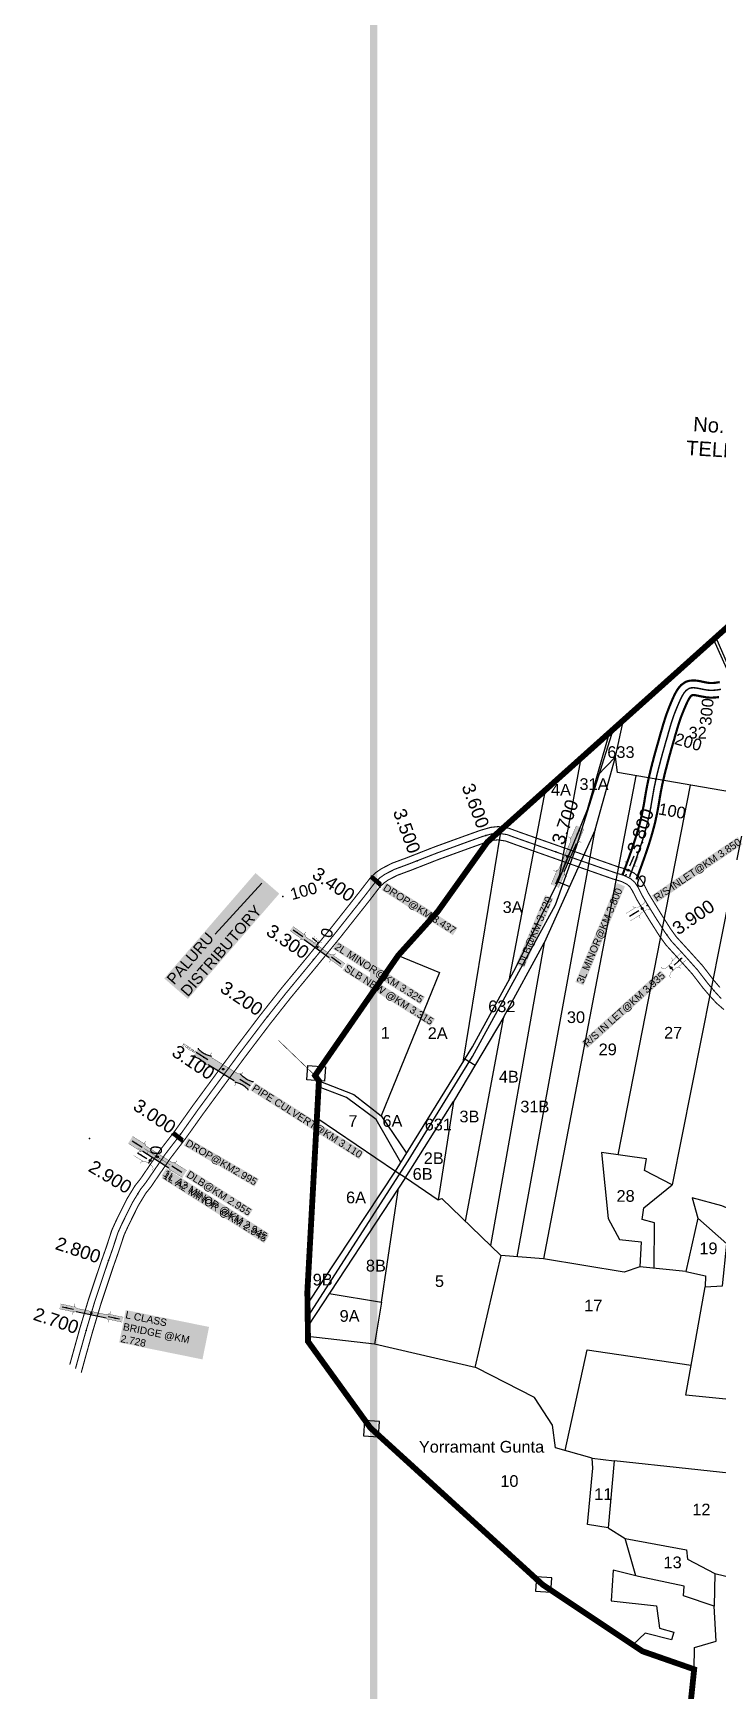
# Model space of a CAD drawing. Header units: inches. Extents: x 201585 to 225365, y 1598878 to 1613111.
# Drawn here: x 201740 to 202677, y 1603554 to 1605823 of the extents above; entities that cross this region are included whole.
import ezdxf
from ezdxf.enums import TextEntityAlignment as Align

# ---------------------------------------------------------------- set-up
doc = ezdxf.new("R2010")
doc.units = ezdxf.units.IN
doc.header["$LTSCALE"] = 15
doc.header["$MEASUREMENT"] = 0
for name, pattern in [('ACAD_ISO02W100', [15, 12, -3]), ('DASHED2', [0.375, 0.25, -0.125]), ('HIDDEN2', [0.1875, 0.125, -0.0625])]:
    doc.linetypes.add(name, pattern=pattern)
for name, color, linetype in [('CANAL1', 7, 'Continuous'), ('CHANAGE', 1, 'Continuous'), ('CSMark', 72, 'Continuous'), ('PLOTS', 7, 'Continuous'), ('PLOTS NO', 7, 'Continuous'), ('RE REMARKS', 7, 'Continuous'), ('ROADS', 1, 'Continuous'), ('STRUCTURE', 5, 'Continuous'), ('TEXT', 1, 'Continuous'), ('text2', 7, 'Continuous'), ('VILLAGE BOUNDARY STONES', 1, 'Continuous'), ('VILLAGE BOUNDRY', 5, 'Continuous')]:
    doc.layers.add(name, color=color, linetype=linetype)
doc.styles.get("Standard").update_dxf_attribs({"font": 'arial.ttf'})
doc.dimstyles.get("Standard").update_dxf_attribs({"dimtxt": 0.18, "dimasz": 0.18, "dimexe": 0.18, "dimexo": 0.0625, "dimgap": 0.09, "dimtad": 0, "dimtih": 1, "dimtoh": 1, "dimdec": 4, "dimzin": 0, "dimdsep": 46, "dimtxsty": 'Standard', "dimcen": 0.09, "dimadec": 0, "dimazin": 0, "dimtfac": 1, "dimtdec": 4, "dimtofl": 0, "dimtmove": 0, "dimatfit": 3, "dimfxl": 1, "dimtolj": 1, "dimtzin": 0, "dimarcsym": 0})

# ---------------------------------------------------------------- blocks, each defined once
blk = doc.blocks.new('DROP')
h = blk.add_hatch()
h.set_pattern_fill('ANSI31', color=1, scale=10, angle=45)
h.set_pattern_definition([(90, (-324.4107, -25.7687), (-1.25, 0), [])])
h.paths.add_polyline_path([(-9.9, -4.3), (-13.8, 4.1), (13.8, 4.1), (10.2, -4.3)])
at = {"layer": 'STRUCTURE', "color": 5, "const_width": 0.49}
blk.add_lwpolyline([(-9.9, -4.3), (-13.8, 4.1), (13.8, 4.1), (10.2, -4.3), (-9.9, -4.3)], dxfattribs=at)
at = {"layer": 'STRUCTURE', "color": 5}
blk.add_circle((0, 0), 1.33, dxfattribs=at)
blk = doc.blocks.new('SLB')
at = {"layer": 'STRUCTURE'}
h = blk.add_hatch(dxfattribs=at)
h.set_pattern_fill('DOTS', color=6, scale=20, angle=320.3722, style=0)
h.set_pattern_definition([(320.372247934, (-159.4327, -72.9564), (1.2786241598, 0.5641323054), [0, -1.25])])
h.paths.add_polyline_path([(769699.5, 1706871.1), (769699.5, 1706861.1), (769729.1, 1706861.1), (769732.1, 1706863.1), (769792.1, 1706863.1), (769795.1, 1706861.1), (769824.7, 1706861.1), (769824.7, 1706871.1), (769795.1, 1706871.1), (769792.1, 1706869.1), (769732.1, 1706869.1), (769729.1, 1706871.1)])
at = {"layer": 'STRUCTURE', "color": 6, "linetype": 'ACAD_ISO02W100', "ltscale": 0.5, "const_width": 0.5}
for points in [[(769699.5, 1706871.1), (769729.1, 1706871.1)], [(769795.1, 1706871.1), (769824.7, 1706871.1)], [(769699.5, 1706861.1), (769729.1, 1706861.1)], [(769795.1, 1706861.1), (769824.7, 1706861.1)]]:
    blk.add_lwpolyline(points, dxfattribs=at)
at = {"layer": 'STRUCTURE', "color": 6, "const_width": 0.628}
for points in [[(769726.1, 1706877.1), (769726.1, 1706873.1), (769732.1, 1706869.1), (769792.1, 1706869.1), (769798.1, 1706873.1), (769798.1, 1706877.1)], [(769726.1, 1706855.1), (769726.1, 1706859.1), (769732.1, 1706863.1), (769792.1, 1706863.1), (769798.1, 1706859.1), (769798.1, 1706855.1)]]:
    blk.add_lwpolyline(points, dxfattribs=at)
at = {"layer": 'STRUCTURE', "color": 6}
blk.add_lwpolyline([(769732.1, 1706863.1), (769792.1, 1706863.1)], dxfattribs=at)
blk.add_lwpolyline([(769732.1, 1706863.1), (769792.1, 1706863.1)], dxfattribs=at)
at = {"layer": 'STRUCTURE', "color": 0}
blk.add_circle((769762.1, 1706866.1), 1.24, dxfattribs=at)
for points in [[(769703.8, 1706866), (769726.7, 1706866)], [(769818.6, 1706865.8), (769795.7, 1706865.8)]]:
    blk.add_leader(points, dimstyle='Standard', override={"dimasz": 10, "dimgap": 0.09, "dimtad": 0}, dxfattribs=at)
blk = doc.blocks.new('OT')
at = {"layer": 'STRUCTURE', "color": 190}
for points, const_width in [([(769751.4, 1706595.8), (769729.4, 1706595.8)], 0.5), ([(769751.4, 1706579), (769729.4, 1706579)], 0.5), ([(769775.2, 1706601.8), (769775.2, 1706597.8), (769769.2, 1706593.8), (769761.8, 1706593.8), (769754.4, 1706593.8), (769748.4, 1706597.8), (769748.4, 1706601.8)], 0.5), ([(769748.4, 1706573), (769748.4, 1706577), (769754.4, 1706581), (769761.8, 1706581), (769761.8, 1706581), (769761.8, 1706581), (769769.2, 1706581), (769775.2, 1706577), (769775.2, 1706573)], 0.5), ([(769761.8, 1706593.8), (769761.8, 1706581)], 2.5)]:
    blk.add_lwpolyline(points, dxfattribs=dict(at, const_width=const_width))
at = {"layer": 'STRUCTURE', "color": 0}
blk.add_circle((769761.8, 1706587.4), 1.87, dxfattribs=at)
blk.add_leader([(769732.6, 1706587.4), (769753.8, 1706587.4)], dimstyle='Standard', override={"dimasz": 10, "dimgap": 0.09, "dimtad": 0}, dxfattribs=at)
blk = doc.blocks.new('DLB')
at = {"layer": 'STRUCTURE'}
h = blk.add_hatch(dxfattribs=at)
h.set_pattern_fill('DOTS', color=6, scale=20, angle=320.37224793, style=0)
h.paths.add_polyline_path([(769699.5, 1706950), (769699.5, 1706934), (769729.1, 1706934), (769732.1, 1706936), (769792.1, 1706936), (769795.1, 1706934), (769824.7, 1706934), (769824.7, 1706950), (769795.1, 1706950), (769792.1, 1706948), (769732.1, 1706948), (769729.1, 1706950)])
at = {"layer": 'STRUCTURE', "color": 6, "linetype": 'ACAD_ISO02W100', "ltscale": 0.5, "const_width": 0.5}
for points in [[(769699.5, 1706950), (769729.1, 1706950)], [(769795.1, 1706950), (769824.7, 1706950)], [(769699.5, 1706934), (769729.1, 1706934)], [(769795.1, 1706934), (769824.7, 1706934)]]:
    blk.add_lwpolyline(points, dxfattribs=at)
at = {"layer": 'STRUCTURE', "color": 6, "const_width": 0.628}
for points in [[(769726.1, 1706956), (769726.1, 1706952), (769732.1, 1706948), (769792.1, 1706948), (769798.1, 1706952), (769798.1, 1706956)], [(769726.1, 1706928), (769726.1, 1706932), (769732.1, 1706936), (769792.1, 1706936), (769798.1, 1706932), (769798.1, 1706928)], [(769732.1, 1706942), (769792.1, 1706942)]]:
    blk.add_lwpolyline(points, dxfattribs=at)
at = {"layer": 'STRUCTURE', "color": 6}
blk.add_lwpolyline([(769732.1, 1706936), (769792.1, 1706936)], dxfattribs=at)
blk.add_lwpolyline([(769732.1, 1706936), (769792.1, 1706936)], dxfattribs=at)
at = {"layer": 'STRUCTURE', "color": 0}
blk.add_circle((769762.1, 1706942), 1.8, dxfattribs=at)
for points in [[(769703.8, 1706942), (769726.7, 1706942)], [(769818.6, 1706942), (769795.7, 1706942)]]:
    blk.add_leader(points, dimstyle='Standard', override={"dimasz": 10, "dimgap": 0.09, "dimtad": 0}, dxfattribs=at)
blk = doc.blocks.new('SP')
at = {"layer": 'STRUCTURE'}
h = blk.add_hatch(dxfattribs=at)
h.set_pattern_fill('DASH', color=256, scale=8, style=0)
edge = h.paths.add_edge_path()
edge.add_spline(control_points=[(769825.7, 1706742.1), (769825.3, 1706741.8), (769823.8, 1706740.8), (769820.9, 1706740.3), (769817, 1706739.7), (769811.4, 1706738.9), (769804, 1706739.7), (769798.4, 1706741), (769795.6, 1706741.6)], knot_values=[0, 0, 0, 0, 1.613557, 5.24513, 8.624976, 13.470124, 22.190216, 30.746377, 30.746377, 30.746377, 30.746377], degree=3, periodic=0)
edge.add_line((769795.6, 1706741.6), (769792.6, 1706739.6))
edge.add_line((769792.6, 1706739.6), (769732.6, 1706739.6))
edge.add_line((769732.6, 1706739.6), (769729.6, 1706741.6))
edge.add_spline(control_points=[(769729.6, 1706741.6), (769726.9, 1706740.9), (769721.3, 1706739.5), (769713.9, 1706738.5), (769708.3, 1706739.1), (769704.4, 1706739.6), (769701.5, 1706740), (769700, 1706741), (769699.5, 1706741.3)], knot_values=[0, 0, 0, 0, 8.556161, 17.276253, 22.121402, 25.501247, 29.13282, 30.746377, 30.746377, 30.746377, 30.746377], degree=3, periodic=0)
edge.add_line((769699.5, 1706741.3), (769699.5, 1706722.1))
edge.add_spline(control_points=[(769699.5, 1706722.1), (769700, 1706722.4), (769701.4, 1706723.4), (769704.3, 1706724), (769708.2, 1706724.5), (769713.8, 1706725.3), (769721.2, 1706724.5), (769726.8, 1706723.3), (769729.6, 1706722.6)], knot_values=[0, 0, 0, 0, 1.613557, 5.24513, 8.624976, 13.470124, 22.190216, 30.746377, 30.746377, 30.746377, 30.746377], degree=3, periodic=0)
edge.add_line((769729.6, 1706722.6), (769732.6, 1706724.6))
edge.add_line((769732.6, 1706724.6), (769792.6, 1706724.6))
edge.add_line((769792.6, 1706724.6), (769795.6, 1706722.6))
edge.add_spline(control_points=[(769795.6, 1706722.6), (769798.4, 1706723.3), (769803.9, 1706724.8), (769811.3, 1706725.8), (769817, 1706725.1), (769820.9, 1706724.7), (769823.8, 1706724.2), (769825.2, 1706723.3), (769825.7, 1706723)], knot_values=[0, 0, 0, 0, 8.556161, 17.276253, 22.121402, 25.501247, 29.13282, 30.746377, 30.746377, 30.746377, 30.746377], degree=3, periodic=0)
edge.add_line((769825.7, 1706723), (769825.7, 1706742.1))
h.paths.add_polyline_path([(769764.2, 1706732.1, -1), (769761.1, 1706732.1, -1)], flags=0)
h.paths.add_polyline_path([(769761.1, 1706732.1, 1), (769764.2, 1706732.1, 1)], flags=16)
at = {"layer": 'STRUCTURE', "const_width": 0.628}
for points in [[(769726.6, 1706747.6), (769726.6, 1706743.6), (769732.6, 1706739.6), (769792.6, 1706739.6), (769798.6, 1706743.6), (769798.6, 1706747.6)], [(769726.6, 1706716.6), (769726.6, 1706720.6), (769732.6, 1706724.6), (769792.6, 1706724.6), (769798.6, 1706720.6), (769798.6, 1706716.6)]]:
    blk.add_lwpolyline(points, dxfattribs=at)
at = {"layer": 'STRUCTURE', "color": 3}
blk.add_lwpolyline([(769732.6, 1706724.6), (769792.6, 1706724.6)], dxfattribs=at)
blk.add_lwpolyline([(769732.6, 1706724.6), (769792.6, 1706724.6)], dxfattribs=at)
at = {"layer": 'STRUCTURE', "color": 0}
blk.add_circle((769762.6, 1706732.1), 1.55, dxfattribs=at)
at = {"layer": 'STRUCTURE'}
for points in [[(769699.5, 1706741.3), (769700.9, 1706740.5), (769704.4, 1706739.6), (769707.8, 1706739.2), (769712.6, 1706738.8), (769721.3, 1706739.7), (769729.6, 1706741.6)], [(769825.7, 1706742.1), (769824.3, 1706741.3), (769820.8, 1706740.3), (769817.5, 1706739.8), (769812.7, 1706739.2), (769804, 1706739.9), (769795.6, 1706741.6)], [(769699.5, 1706722.1), (769700.9, 1706723), (769704.4, 1706724), (769707.7, 1706724.5), (769712.5, 1706725), (769721.2, 1706724.4), (769729.6, 1706722.6)], [(769825.7, 1706723), (769824.3, 1706723.8), (769820.8, 1706724.7), (769817.4, 1706725.1), (769812.6, 1706725.5), (769803.9, 1706724.6), (769795.6, 1706722.6)]]:
    blk.add_spline(points, degree=3, dxfattribs=at)
at = {"layer": 'STRUCTURE', "color": 0}
blk.add_text('STREAM', height=5, dxfattribs=at).set_placement((769684.3, 1706732.1), align=Align.MIDDLE_CENTER)
for points in [[(769727.4, 1706732.1), (769700.8, 1706732.1)], [(769824.4, 1706732.1), (769800.5, 1706732.1)]]:
    blk.add_leader(points, dimstyle='Standard', override={"dimasz": 10, "dimgap": 0.09, "dimtad": 0}, dxfattribs=at)

msp = doc.modelspace()

# ---------------------------------------------------------------- linework, layer by layer
at = {"layer": 'CANAL1', "color": 200, "linetype": 'ByBlock', "ltscale": 40, "const_width": 3}
for points in [[(202546.5, 1604671.5), (202547.9, 1604675.3), (202549.3, 1604679.2), (202550.7, 1604683), (202552.1, 1604686.9), (202553.5, 1604690.7), (202555, 1604694.8), (202556.2, 1604698.4), (202557.6, 1604702.2), (202558.9, 1604706.1), (202560.2, 1604709.9), (202561.5, 1604713.7), (202562.8, 1604717.6), (202564, 1604721.4), (202565.2, 1604725.2), (202566.4, 1604729.1), (202567.5, 1604732.9), (202568.6, 1604736.7), (202569.9, 1604741.6), (202570.6, 1604744.4), (202571.5, 1604748.3), (202572.4, 1604752.2), (202573.2, 1604756.1), (202574, 1604760), (202575, 1604765.3), (202575.5, 1604767.8), (202576.2, 1604771.8), (202576.8, 1604775.9), (202577.5, 1604779.9), (202578.2, 1604784), (202579.3, 1604789.9), (202579.7, 1604792.3), (202580.6, 1604796.4), (202581.4, 1604800.5), (202582.3, 1604804.6), (202583.3, 1604808.7), (202584.3, 1604812.8), (202584.8, 1604814.9), (202586.3, 1604820.8), (202587.3, 1604824.9), (202588.4, 1604828.9), (202589.4, 1604832.9), (202590.5, 1604836.9), (202591.2, 1604839.3), (202592.7, 1604844.8), (202593.9, 1604848.8), (202595, 1604852.7), (202596.1, 1604856.7), (202597.2, 1604860.6), (202598, 1604863.5), (202599.5, 1604868.6), (202600.7, 1604872.6), (202601.8, 1604876.6), (202603.1, 1604880.6), (202604.3, 1604884.6), (202605.4, 1604887.9), (202607, 1604892.5), (202608.5, 1604896.4), (202610, 1604900.3), (202611.6, 1604904.3), (202613.3, 1604908.3), (202614.9, 1604912), (202617.1, 1604916.8), (202619.5, 1604921.4), (202622.4, 1604926), (202626.3, 1604930.6), (202632.7, 1604935.1), (202637.5, 1604936.5), (202643.2, 1604937), (202648.6, 1604936.6), (202653.5, 1604935.7), (202657.8, 1604934.7), (202663.4, 1604933.7), (202665.1, 1604933.5), (202668.5, 1604933.4), (202671.9, 1604933.6), (202675.4, 1604934.1), (202679.2, 1604934.7)], [(202565.3, 1604664.6), (202566.7, 1604668.5), (202568.1, 1604672.3), (202569.5, 1604676.2), (202570.9, 1604680), (202572.3, 1604683.9), (202573.8, 1604688.1), (202575.1, 1604691.7), (202576.5, 1604695.6), (202577.8, 1604699.5), (202579.2, 1604703.5), (202580.5, 1604707.4), (202581.8, 1604711.4), (202583.1, 1604715.4), (202584.3, 1604719.4), (202585.6, 1604723.4), (202586.7, 1604727.4), (202587.9, 1604731.5), (202589.2, 1604736.6), (202590, 1604739.6), (202591, 1604743.7), (202591.9, 1604747.9), (202592.8, 1604752), (202593.7, 1604756.1), (202594.7, 1604761.7), (202595.2, 1604764.4), (202595.9, 1604768.5), (202596.6, 1604772.6), (202597.2, 1604776.6), (202597.9, 1604780.6), (202598.9, 1604786.3), (202599.4, 1604788.4), (202600.1, 1604792.4), (202601, 1604796.3), (202601.8, 1604800.2), (202602.8, 1604804.1), (202603.7, 1604808), (202604.2, 1604810.1), (202605.7, 1604815.9), (202606.7, 1604819.8), (202607.7, 1604823.7), (202608.8, 1604827.7), (202609.8, 1604831.6), (202610.5, 1604834), (202612, 1604839.4), (202613.1, 1604843.3), (202614.2, 1604847.3), (202615.3, 1604851.2), (202616.5, 1604855.1), (202617.3, 1604858), (202618.7, 1604863.1), (202619.9, 1604867), (202621, 1604870.9), (202622.2, 1604874.7), (202623.4, 1604878.5), (202624.3, 1604881.4), (202625.8, 1604885.8), (202627.2, 1604889.3), (202628.6, 1604892.9), (202630.1, 1604896.6), (202631.7, 1604900.3), (202633.2, 1604903.8), (202635.1, 1604908), (202636.9, 1604911.4), (202638.6, 1604914.1), (202639.9, 1604915.7), (202641.5, 1604916.8), (202643.2, 1604917), (202645.9, 1604916.7), (202649.5, 1604916), (202653.9, 1604915.1), (202660.6, 1604913.9), (202663.9, 1604913.5), (202668.8, 1604913.4), (202673.6, 1604913.7), (202678.2, 1604914.2)]]:
    msp.add_lwpolyline(points, dxfattribs=at)
at = {"layer": 'CANAL1', "color": 1, "linetype": 'HIDDEN2', "ltscale": 15, "const_width": 2}
msp.add_lwpolyline([(202555.9, 1604668.1), (202557.3, 1604671.9), (202558.7, 1604675.8), (202560.1, 1604679.6), (202561.5, 1604683.5), (202562.9, 1604687.3), (202564.4, 1604691.4), (202565.7, 1604695), (202567, 1604698.9), (202568.4, 1604702.8), (202569.7, 1604706.7), (202571, 1604710.6), (202572.3, 1604714.5), (202573.6, 1604718.4), (202574.8, 1604722.3), (202576, 1604726.2), (202577.1, 1604730.2), (202578.2, 1604734.1), (202579.5, 1604739.1), (202580.3, 1604742), (202581.2, 1604746), (202582.2, 1604750), (202583, 1604754), (202583.8, 1604758.1), (202584.9, 1604763.5), (202585.3, 1604766.1), (202586, 1604770.2), (202586.7, 1604774.2), (202587.4, 1604778.3), (202588.1, 1604782.3), (202589.1, 1604788.1), (202589.5, 1604790.4), (202590.4, 1604794.4), (202591.2, 1604798.4), (202592.1, 1604802.4), (202593, 1604806.4), (202594, 1604810.4), (202594.5, 1604812.5), (202596, 1604818.4), (202597, 1604822.3), (202598, 1604826.3), (202599.1, 1604830.3), (202600.2, 1604834.2), (202600.8, 1604836.7), (202602.4, 1604842.1), (202603.5, 1604846.1), (202604.6, 1604850), (202605.7, 1604853.9), (202606.9, 1604857.9), (202607.7, 1604860.7), (202609.1, 1604865.8), (202610.3, 1604869.8), (202611.4, 1604873.8), (202612.6, 1604877.7), (202613.8, 1604881.6), (202614.9, 1604884.7), (202616.4, 1604889.1), (202617.8, 1604892.9), (202619.3, 1604896.6), (202620.8, 1604900.4), (202622.5, 1604904.3), (202624.1, 1604907.9), (202626.1, 1604912.4), (202628.2, 1604916.4), (202630.5, 1604920), (202633.1, 1604923.1), (202637.2, 1604926), (202639.4, 1604926.7), (202643.2, 1604927), (202647.2, 1604926.6), (202651.5, 1604925.8), (202655.8, 1604924.9), (202662, 1604923.8), (202664.5, 1604923.5), (202668.7, 1604923.4), (202672.8, 1604923.7), (202676.8, 1604924.1), (202680.8, 1604924.8)], dxfattribs=at)
at = {"layer": 'CANAL1', "color": 200, "const_width": 1.5}
for points in [[(201790.1, 1604000.7), (201794.1, 1604015.2), (201803.4, 1604048.7), (201815.7, 1604089.9), (201832.8, 1604141), (201840.4, 1604162.5), (201847.6, 1604184.7), (201853.5, 1604197.7), (201868.1, 1604227.2), (201879.4, 1604245.7), (201886.9, 1604255.1), (201898.2, 1604271.7), (201913.1, 1604293.6), (201934.1, 1604320.9), (201958.2, 1604354.9), (201989.7, 1604397.7), (202014.8, 1604431.7), (202049.9, 1604478), (202078.9, 1604514.8), (202113.3, 1604556.4), (202146.2, 1604596.7), (202186, 1604647.1), (202201, 1604666.5), (202208.9, 1604674.2), (202216.7, 1604679.5), (202230.8, 1604686.8), (202250.6, 1604694.1), (202289.1, 1604709.2), (202332.9, 1604725.1), (202352.5, 1604732.1), (202365.8, 1604735.9), (202376.2, 1604737), (202390.5, 1604734.8), (202405.8, 1604729.2), (202485.6, 1604701.1), (202539, 1604682.3), (202551.5, 1604678.6), (202561.9, 1604673.5), (202569.5, 1604667), (202575.2, 1604658.5), (202581.4, 1604646.2), (202584.9, 1604640.3), (202599.2, 1604617), (202611.9, 1604597.1), (202619.8, 1604586.1), (202637.2, 1604567.1), (202655.8, 1604546.5), (202670.2, 1604527.7), (202679.4, 1604516.9)], [(201805.8, 1603989.9), (201811.4, 1604010.4), (201820.7, 1604043.7), (201832.9, 1604084.5), (201849.8, 1604135.1), (201857.4, 1604156.7), (201864.4, 1604178.1), (201869.8, 1604189.9), (201883.9, 1604218.5), (201894.2, 1604235.4), (201901.4, 1604244.4), (201913, 1604261.5), (201927.7, 1604283), (201948.6, 1604310.3), (201972.8, 1604344.3), (202004.2, 1604387), (202029.2, 1604420.9), (202064.1, 1604467), (202092.9, 1604503.5), (202127.2, 1604545), (202160.2, 1604585.4), (202200.2, 1604636), (202214.4, 1604654.5), (202220.3, 1604660.2), (202226, 1604664.1), (202238.1, 1604670.3), (202257, 1604677.3), (202295.5, 1604692.4), (202339, 1604708.2), (202358, 1604715), (202369.1, 1604718.2), (202375.7, 1604718.8), (202386.1, 1604717.3), (202399.8, 1604712.3), (202479.6, 1604684.1), (202533.4, 1604665.2), (202544.9, 1604661.8), (202552, 1604658.3), (202556, 1604654.9), (202559.6, 1604649.4), (202565.6, 1604637.5), (202569.5, 1604631), (202584, 1604607.4), (202597, 1604586.9), (202605.9, 1604574.7), (202623.9, 1604555), (202641.9, 1604535), (202656.2, 1604516.3), (202665.9, 1604505), (202674.9, 1604495.2), (202684.9, 1604486.6)]]:
    msp.add_lwpolyline(points, dxfattribs=at)
at = {"layer": 'CANAL1', "color": 1, "linetype": 'HIDDEN2', "ltscale": 4, "const_width": 1.5}
msp.add_lwpolyline([(201797.9, 1603995.3), (201802.7, 1604012.8), (201812.1, 1604046.2), (201824.3, 1604087.2), (201841.3, 1604138), (201848.9, 1604159.6), (201856, 1604181.4), (201861.6, 1604193.8), (201876, 1604222.8), (201886.8, 1604240.5), (201894.1, 1604249.8), (201905.6, 1604266.6), (201920.4, 1604288.3), (201941.4, 1604315.6), (201965.5, 1604349.6), (201997, 1604392.4), (202022, 1604426.3), (202057, 1604472.5), (202085.9, 1604509.1), (202120.2, 1604550.7), (202153.2, 1604591.1), (202193.1, 1604641.5), (202207.7, 1604660.5), (202214.6, 1604667.2), (202221.3, 1604671.8), (202234.4, 1604678.5), (202253.8, 1604685.7), (202292.3, 1604700.8), (202336, 1604716.7), (202355.2, 1604723.6), (202367.5, 1604727.1), (202375.9, 1604727.9), (202388.3, 1604726), (202402.8, 1604720.7), (202482.6, 1604692.6), (202536.2, 1604673.8), (202548.2, 1604670.2), (202557, 1604665.9), (202562.7, 1604661), (202567.4, 1604654), (202573.5, 1604641.9), (202577.2, 1604635.6), (202591.6, 1604612.2), (202604.5, 1604592), (202612.9, 1604580.4), (202630.6, 1604561.1), (202648.8, 1604540.8), (202663.2, 1604522), (202672.6, 1604511), (202681.1, 1604501.7)], dxfattribs=at)
at = {"layer": 'CHANAGE'}
for p in [(202664.1, 1604923.6), (202607.7, 1604860.9), (202584.9, 1604763.6), (202081.4, 1604641.1), (201817, 1604310.3)]:
    msp.add_point(p, dxfattribs=at)
at = {"layer": 'PLOTS'}
for points in [[(202801.3, 1605115), (202766.4, 1604953.1), (202721.8, 1604779.4), (202539.2, 1604810.9), (202536.4, 1604832.3), (202547.7, 1604882.9)], [(202670.5, 1604992.9), (202738, 1604842.4)], [(202235.5, 1604265.4), (202340.8, 1604435.7), (202400.3, 1604544.2), (202459.1, 1604663.5), (202498.5, 1604760.4), (202528.2, 1604865.4)], [(202402.2, 1604148.3), (202508.6, 1604732.6), (202536.4, 1604832.3)], [(202489.4, 1604830.6), (202458, 1604661.3)], [(202511.6, 1604806.6), (202536.4, 1604832.3)], [(202564.6, 1604806.5), (202438.3, 1604145.7)], [(202540.3, 1604287.7), (202639, 1604793.6)], [(202440.3, 1604786.6), (202390.7, 1604526.6)], [(202719.7, 1604779.7), (202614.3, 1604246.8), (202576.4, 1604266.5), (202579.1, 1604282.2), (202517.5, 1604290.9), (202526.6, 1604200.8), (202541.9, 1604171.8), (202571.8, 1604168.7), (202569.9, 1604134.8)], [(202379.7, 1604732.3), (202327.9, 1604414.8)], [(202508.6, 1604732.6), (202439, 1604577.7), (202365.8, 1604163.6)], [(202458, 1604661.3), (202473.8, 1604655.1)], [(202331.5, 1604196.9), (202383.7, 1604476.7), (202439, 1604577.7)], [(202239.4, 1604560.7), (202295.7, 1604537.5), (202216, 1604341.3), (202250.8, 1604290.3)], [(202383.7, 1604476.7), (202314.9, 1604360.6), (202293.8, 1604226.4)], [(202330.5, 1604419.1), (202344.6, 1604410.7)], [(202130.9, 1604389), (202178.7, 1604370.6), (202216, 1604341.3)], [(202243, 1604277.5), (202209.1, 1604336.1), (202168.7, 1604366.1), (202130.4, 1604381.1)], [(202248.8, 1604255.9), (202314.9, 1604360.6)], [(202128.1, 1604338.3), (202235.5, 1604265.4), (202249.3, 1604256.7), (202293.8, 1604226.4), (202299.2, 1604228.3), (202379.9, 1604149.9)], [(202115.4, 1604083.6), (202235.5, 1604265.4)], [(202249.3, 1604256.7), (202115.7, 1604053.3)], [(202589.4, 1604132.7), (202590, 1604194.6), (202572.9, 1604199.5), (202575.3, 1604215.2), (202614.3, 1604246.8)], [(202216.3, 1604086.4), (202239.8, 1604242.2)], [(202911.1, 1603857.9), (202883.9, 1603933.7), (202877, 1603989.9), (202854.5, 1604093.5), (202851.9, 1604131.4), (202831, 1604171.8), (202833.8, 1604198.1), (202756.2, 1604204.6), (202751.3, 1604187.8), (202681.9, 1604217.9), (202641.6, 1604229.1), (202649, 1604201.3), (202688.9, 1604166.1), (202748.9, 1604148.8), (202756.8, 1604099.8), (202769.3, 1604095.2), (202767.8, 1604045), (202795.2, 1604039.9), (202804.8, 1603997.3), (202877, 1603989.9)], [(202649, 1604201.3), (202633, 1604128.1), (202659.9, 1604122.2), (202659.1, 1604107.1)], [(202883.9, 1603933.7), (202632.6, 1603959), (202659.1, 1604107.1), (202682.8, 1604108.8), (202688.9, 1604166.1)], [(202633, 1604128.1), (202569.9, 1604134.8), (202548.4, 1604127.2), (202438.3, 1604145.7), (202379.9, 1604149.9), (202344.2, 1603996.8)], [(202145.1, 1604098), (202216.3, 1604086.4), (202206.8, 1604028.8)], [(202504.5, 1603872.6), (202454.7, 1603887.1), (202450.2, 1603917.8), (202425.9, 1603955.6), (202346.3, 1603996.3), (202206.8, 1604028.8), (202115.9, 1604039.3)], [(202467.9, 1603883.2), (202498, 1604020.8), (202639.9, 1603999.9)], [(202526.6, 1603777.4), (202498.1, 1603782.2), (202505.6, 1603859), (202504.5, 1603872.6), (202534.6, 1603869.2)], [(202672.4, 1603714.8), (202720, 1603703.7), (202725.7, 1603728), (202738.2, 1603847.4), (202534.6, 1603869.2), (202526.6, 1603777.4), (202549.6, 1603762.9)], [(202564.6, 1603711.7), (202549.6, 1603762.9), (202633.6, 1603747.3), (202635, 1603734.8), (202672.4, 1603714.8), (202671.7, 1603670.5)], [(202644.2, 1603583.9), (202644.7, 1603613.9), (202674.3, 1603622.4), (202671.7, 1603670.5), (202629.6, 1603684.4), (202630.5, 1603697.7), (202568.1, 1603710.8), (202533.6, 1603719.5), (202530.7, 1603677.6), (202592.8, 1603670.8), (202596.8, 1603640.4), (202616.2, 1603634.6), (202613.1, 1603624.2), (202577.2, 1603633.2), (202560.1, 1603617.5)]]:
    msp.add_lwpolyline(points, dxfattribs=at)
at = {"layer": 'ROADS'}
for points in [[(202673.8, 1604995.9), (202756.7, 1604805), (202790.6, 1604711.8), (202807.8, 1604670.3), (202817.4, 1604526.5), (202836.6, 1604358.8), (202837.9, 1604332.7), (202824.5, 1604269.6), (202834.9, 1604224.4), (202838.2, 1604169.4), (202853.2, 1604142.8), (202859.3, 1604093.3), (202879.3, 1603989.8), (202888.8, 1603933.5), (202914.5, 1603867), (202918.5, 1603852.4), (202914.3, 1603745.6), (202876.2, 1603621.6), (202861.8, 1603413.2)], [(202115.6, 1604066.4), (202252.8, 1604279.7), (202341.2, 1604422.5), (202454.3, 1604629.8), (202483.2, 1604709.6), (202534, 1604870.6)]]:
    msp.add_lwpolyline(points, dxfattribs=at)
at = {"layer": 'text2', "color": 5, "const_width": 10}
msp.add_lwpolyline([(202205.6, 1612391.7), (212637.8, 1612391.7), (212637.8, 1598882.9), (202205.6, 1598882.9)], close=True, dxfattribs=at)
at = {"layer": 'text2', "color": 2, "linetype": 'Continuous'}
for p in [(202359.4, 1604724.8), (202455, 1604702.3), (202265.4, 1604690.2), (202549.7, 1604669.5), (202186.4, 1604633.1), (202606.7, 1604588.9), (202123.7, 1604555), (202671.3, 1604512.5), (202060.7, 1604477.1), (202000.4, 1604397), (201941.6, 1604315.9), (201883.2, 1604234.6), (201843.1, 1604143.1), (201812.5, 1604047.7)]:
    msp.add_point(p, dxfattribs=at)
at = {"layer": 'text2', "color": 3}
for p in [(202471, 1604696, 139), (202203, 1604669, 138), (202551, 1604671, 140), (202580, 1604629, 141), (202130, 1604578, 137), (202626, 1604556, 142), (202000, 1604405, 135), (201900, 1604280, 132), (201910, 1604285, 133), (201819.6, 1604071.3)]:
    msp.add_point(p, dxfattribs=at)
at = {"layer": 'VILLAGE BOUNDARY STONES'}
for points in [[(202115.6, 1604410), (202139.9, 1604408.4), (202138.7, 1604388.7), (202114.3, 1604390.3)], [(202213.7, 1603923), (202193.3, 1603924.3), (202191.9, 1603903.3), (202212.4, 1603902)], [(202449.5, 1603709.2), (202428.5, 1603710.6), (202427.2, 1603690.9), (202448.3, 1603689.6)]]:
    msp.add_lwpolyline(points, close=True, dxfattribs=at)
at = {"layer": 'VILLAGE BOUNDRY', "linetype": 'DASHED2', "ltscale": 8, "const_width": 8}
msp.add_lwpolyline([(202706.8, 1605025.5), (202361.3, 1604715.8), (202293.4, 1604620.7), (202239.4, 1604560.7), (202125.6, 1604396.3), (202130.9, 1604389), (202115.1, 1604100.5), (202116, 1604032.4), (202201.2, 1603914.4), (202437, 1603699.6), (202573.4, 1603608.6), (202644.2, 1603583.9), (202622.9, 1603379.3)], dxfattribs=at)
at = {"layer": 'VILLAGE BOUNDRY', "const_width": 0.793}
msp.add_lwpolyline([(202125.6, 1604396.3), (202075.6, 1604444.4)], dxfattribs=at)

# ---------------------------------------------------------------- block references
at = {"xscale": 0.7, "yscale": 0.7, "zscale": 0.7}
for p, rotation in [((202209.5, 1604662.3), 139.2515969278245), ((201938.4, 1604312.2), 141.5639985700664)]:
    msp.add_blockref('DROP', p, dxfattribs=dict(at, rotation=rotation))
at = {"layer": 'STRUCTURE', "color": 0}
for name, p, xscale, yscale, zscale, rotation in [('DLB', (1085171.6, 635742.9, 139), 0.7, 0.7, 0.7, 66.60647161391772), ('OT', (-689641.9, 2564585.9, 140), 0.7000000000000001, 0.7000000000000001, 0.7000000000000001, 247.1841118371075), ('OT', (361616.1, 303801.1, 141), 0.7000000000000001, 0.7000000000000001, 0.7000000000000001, 31.24847846797601), ('SLB', (-931658.4, 946978.1), 0.7, 0.7, 0.7, 324.3880396596535), ('OT', (-388178.1, 1320156.4, 137), 0.35, 0.35, 0.35, 320.0035532902895), ('OT', (-209358.4, 2848616.4), 0.7, 0.7, 0.7, 222.6000443810564), ('SP', (-882162.5, 868014.1, 135), 0.7, 0.7, 0.7, 328.461463437841), ('DLB', (-892019.7, 882240.5, 133), 0.7, 0.7, 0.7, 327.7001243439228), ('OT', (-881966.9, 867618.9, 132), 0.7, 0.7, 0.7, 328.4802920970345), ('SLB', (-573431, 547241.2), 0.7, 0.7, 0.7, 348.0120496766741)]:
    msp.add_blockref(name, p, dxfattribs=dict(at, xscale=xscale, yscale=yscale, zscale=zscale, rotation=rotation))

# ---------------------------------------------------------------- texts
at = {"layer": 'CHANAGE'}
msp.add_text('300', height=16, rotation=84.4096, dxfattribs=at).set_placement((202663.1, 1604912.6), align=Align.MIDDLE_RIGHT)
for s, rotation, p in [('200', 344.0751, (202618.3, 1604857.9)), ('100', 349.8993, (202595.7, 1604761.7)), ('100', 15.4211, (202092, 1604644)), ('0', 339.8581, (202566.2, 1604664.3)), ('0', 72.379, (202139.9, 1604585.6)), ('0', 86.0245, (201907.8, 1604287.9))]:
    msp.add_text(s, height=16, rotation=rotation, dxfattribs=at).set_placement(p, align=Align.MIDDLE_LEFT)
at = {"layer": 'CSMark', "color": 1}
for s, rotation, p in [('3.600', 290.3209, (202334.3, 1604795)), ('3.700', 70.5843, (202457.1, 1604713.6)), ('3.500', 290.3209, (202240.3, 1604760.5)), ('3.800', 70.5843, (202560.2, 1604701.3)), ('3.400', 326.1011, (202125, 1604675.5)), ('3.900', 34.6169, (202617.2, 1604595.2)), ('3.300', 326.1011, (202062.3, 1604597.3)), ('3.200', 326.1011, (201999.2, 1604519.5)), ('3.100', 326.1011, (201933.2, 1604432)), ('3.000', 326.1011, (201880.2, 1604358.3)), ('2.900', 328.6866, (201818.7, 1604274.1)), ('2.800', 341.3249, (201771.8, 1604167.7)), ('2.700', 341.3249, (201741.7, 1604071.1))]:
    msp.add_text(s, height=18, rotation=rotation, dxfattribs=at).set_placement(p, align=Align.MIDDLE_LEFT)
at = {"layer": 'PLOTS NO'}
for s, p in [('32', (202636.6, 1604857.5)), ('633', (202525.4, 1604830.9)), ('4A', (202448.3, 1604779.4)), ('31A', (202487.3, 1604787.1)), ('3A', (202382.2, 1604618.8)), ('632', (202362.5, 1604483.1)), ('30', (202470.1, 1604468.2)), ('1', (202215.5, 1604446.7)), ('2A', (202279.7, 1604446.3)), ('27', (202603, 1604446.9)), ('29', (202513.5, 1604424.1)), ('4B', (202377, 1604386.8)), ('31B', (202406.4, 1604345.9)), ('7', (202171.2, 1604326.1)), ('6A', (202217.8, 1604326.2)), ('631', (202275.6, 1604321.3)), ('3B', (202323.1, 1604332.3)), ('6B', (202259.1, 1604253.7)), ('2B', (202274.3, 1604275.2)), ('6A', (202168, 1604221.5)), ('28', (202538, 1604223.6)), ('19', (202651.3, 1604151.9)), ('8B', (202195.2, 1604128.2)), ('9B', (202122.4, 1604109.1)), ('5', (202289.6, 1604107.1)), ('17', (202493.8, 1604073.6)), ('9A', (202159.2, 1604059.4)), ('Yorramant Gunta', (202267.6, 1603880.4)), ('10', (202379, 1603833.5)), ('11', (202507.5, 1603815.6)), ('12', (202641.6, 1603794.5)), ('13', (202602.3, 1603722.2))]:
    msp.add_text(s, height=16, dxfattribs=at).set_placement(p)
at = {"layer": 'STRUCTURE', "color": 5, "attachment_point": 1, "bg_fill": 1, "box_fill_scale": 1.1, "bg_fill_color": 7, "bg_fill_true_color": 16777215, "bg_fill_transparency": 0}
for s, insert, char_height, width, rotation in [('R/S INLET@KM 3.850', (202587.5, 1604642.5), 10, 140.168, 34.1942), ('\\pxql;{\\C1;PALURU\\PDISTRIBUTORY}', (201921.4, 1604529.4), 15, 187.719, 49.0921), ('DROP@KM 3.437', (202223.1, 1604659.1), 10, 113.77, 327.6014), ('3L MINOR@KM 3.800', (202483, 1604524.9), 10, 144.82, 67.2615), ('3L MINOR@KM 3.800', (202483, 1604524.9), 10, 144.82, 67.2615), ('DLB@KM 3.720', (202402.1, 1604549.2), 10, 100.584, 67.2615), ('2L MINOR@KM 3.325', (202156.8, 1604578.4), 10, 139.5, 327.6014), ('2L MINOR@KM 3.325', (202156.8, 1604578.4), 10, 139.5, 327.6014), ('SLB NEW @KM 3.315', (202170, 1604548.9), 10, 140.277, 327.6014), ('R/S IN LET@KM 3.935', (202491.3, 1604442.3), 10, 144.05, 42.0397), ('PIPE CULVERT@KM 3.110', (202043.8, 1604385), 10, 174.329, 327.6014), ('DROP@KM2.995', (201952.3, 1604309.6), 10, 109.889, 329.8661), ('1L A2 MINOR @KM 2.945', (201922.3, 1604268), 10, 164.35, 327.6014), ('1L A2 MINOR @KM 2.945', (201922.3, 1604264.8), 10, 164.35, 327.6014), ('DLB@KM 2.955', (201954.2, 1604266.7), 10, 100.584, 327.6014), ('L CLASS BRIDGE @KM 2.728', (201867.5, 1604074.3), 10, 114.254, 348.5315)]:
    msp.add_mtext(s, dxfattribs=dict(at, insert=insert, char_height=char_height, width=width, rotation=rotation))
at = {"layer": 'TEXT', "insert": (202635.9, 1605298.3), "char_height": 19.816, "width": 130.083, "attachment_point": 1, "rotation": 356.3896}
msp.add_mtext(' No. 103 TELLURU', dxfattribs=at)

# ---------------------------------------------------------------- leaders
at = {"layer": 'RE REMARKS', "color": 1}
msp.add_leader([(202052.8, 1604659.6), (201989.2, 1604589.8)], dimstyle='Standard', override={"dimasz": 35}, dxfattribs=at)

doc.saveas('drawing.dxf')
